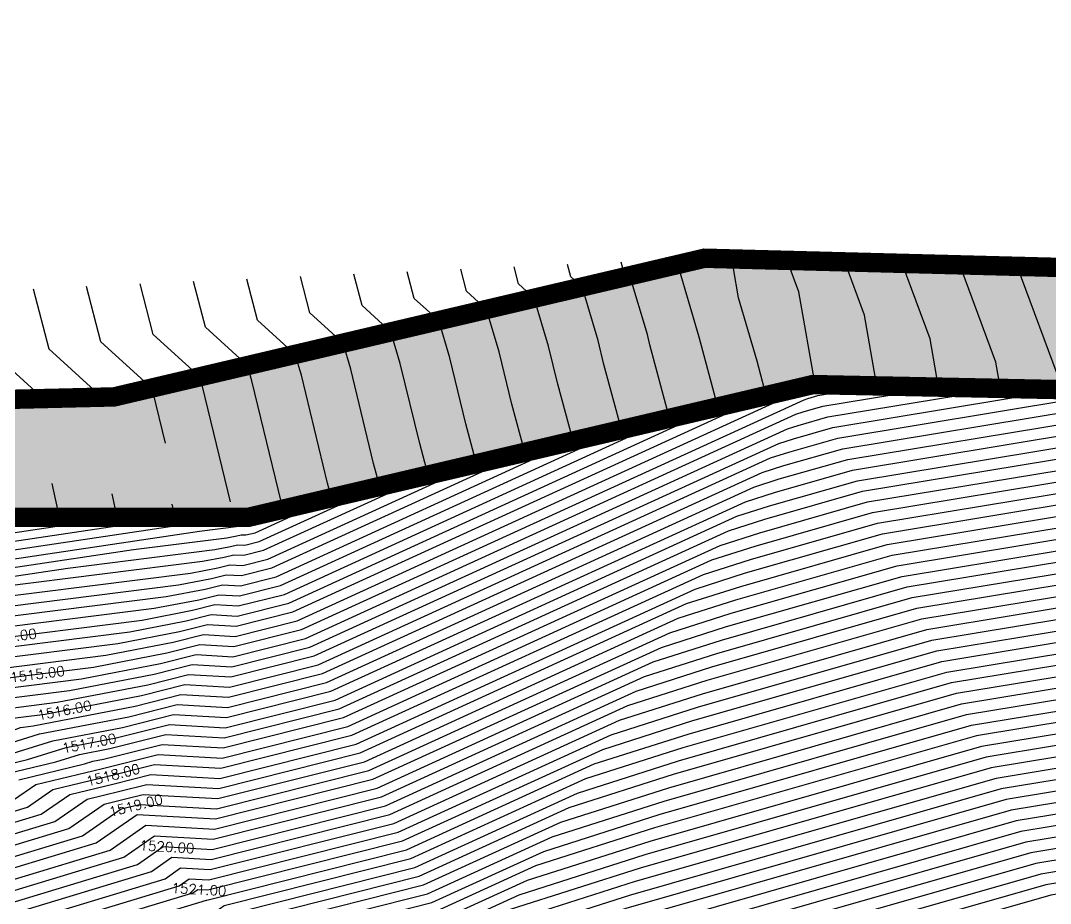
# Model space of a CAD drawing. Header units: metres. Extents: x 1097510 to 2158594, y 877039 to 1751652.
# Drawn here: x 1097681.96 to 1097708.49, y 877191.55 to 877214.29 of the extents above; entities that cross this region are included whole.
import ezdxf

# ---------------------------------------------------------------- set-up
doc = ezdxf.new("R2010")
doc.units = ezdxf.units.M
doc.header["$XCLIPFRAME"] = 0
doc.linetypes.add('DASHED', pattern=[0.75, 0.5, -0.25])
for name, color, linetype in [('C-TOPO-MAJR', 9, 'Continuous'), ('C-TOPO-MINR', 8, 'Continuous'), ('C-TOPO-TEXT', 7, 'Continuous'), ('Foto Dron', 7, 'Continuous')]:
    doc.layers.add(name, color=color, linetype=linetype)
doc.styles.get("Standard").update_dxf_attribs({"font": 'simplex.shx'})
picture_1 = doc.add_image_def('image1.tif', size_in_pixel=(3465, 4096))

# ---------------------------------------------------------------- blocks, each defined once
blk = doc.blocks.new('*U63')
at = {"layer": 'C-TOPO-MAJR', "color": 7, "linetype": 'Continuous', "lineweight": -3, "true_color": 0xf0f0f0, "char_height": 0.254, "attachment_point": 5}
for s, insert, rotation in [('1514.00', (1097681.674, 877198.42, 1514), 7.189), ('1515.00', (1097682.396, 877197.457, 1515), 7.189), ('1516.00', (1097683.095, 877196.526, 1516), 10.9436), ('1517.00', (1097683.731, 877195.679, 1517), 10.9436), ('1518.00', (1097684.345, 877194.861, 1518), 14.0892), ('1519.00', (1097684.933, 877194.077, 1519), 14.0892), ('1520.00', (1097685.735, 877193.009, 1520), 356.7701), ('1521.00', (1097686.559, 877191.911, 1521), 356.7701)]:
    blk.add_mtext(s, dxfattribs=dict(at, insert=insert, rotation=rotation))

msp = doc.modelspace()

# ---------------------------------------------------------------- hatches: boundary and pattern name
at = {"transparency": 33554602}
h = msp.add_hatch(dxfattribs=at)
h.set_pattern_fill('AR-CONC', color=9, scale=0.01)
h.paths.add_polyline_path([(1097752.597, 877208.238), (1097757.845, 877212.044), (1097762.109, 877214.901), (1097765.432, 877216.837), (1097757.759, 877219.046), (1097752.07, 877217.484), (1097742.692, 877214.472), (1097730.221, 877208.152), (1097717.752, 877207.699), (1097699.58, 877208.171), (1097684.374, 877204.599), (1097671.585, 877204.296), (1097656.247, 877206.197), (1097634.311, 877207.796), (1097624.402, 877208.489), (1097612.512, 877219.361), (1097613.526, 877222.017), (1097614.217, 877223.918), (1097605.154, 877225.956), (1097599.413, 877226.657), (1097600.381, 877223.138), (1097605.528, 877219.999), (1097610.754, 877215.512), (1097615.313, 877211.011), (1097623.572, 877204.428), (1097634.053, 877203.423), (1097648.747, 877202.896), (1097665.209, 877201.516), (1097687.817, 877201.494), (1097702.372, 877204.916), (1097709.087, 877204.78), (1097724.138, 877203.189), (1097735.028, 877205.815), (1097743.406, 877209.884), (1097746.929, 877210.428), (1097748.356, 877212.762)])

# ---------------------------------------------------------------- linework, layer by layer
at = {"color": 7, "linetype": 'DASHED', "true_color": 0xf0f0f0, "const_width": 0.5, "elevation": 1540, "flags": 128}
msp.add_lwpolyline([(1097752.597, 877208.238), (1097757.845, 877212.044), (1097762.109, 877214.901), (1097765.432, 877216.837), (1097757.759, 877219.046), (1097752.07, 877217.484), (1097742.692, 877214.472), (1097730.221, 877208.152), (1097717.752, 877207.699), (1097699.58, 877208.171), (1097684.374, 877204.599), (1097671.585, 877204.296), (1097656.247, 877206.197), (1097634.311, 877207.796), (1097624.402, 877208.489), (1097612.512, 877219.361), (1097613.526, 877222.017), (1097614.217, 877223.918), (1097605.154, 877225.956), (1097599.413, 877226.657), (1097600.381, 877223.138), (1097605.528, 877219.999), (1097610.754, 877215.512), (1097615.313, 877211.011), (1097623.572, 877204.428), (1097634.053, 877203.423), (1097648.747, 877202.896), (1097665.209, 877201.516), (1097687.817, 877201.494), (1097702.372, 877204.916), (1097709.087, 877204.78), (1097724.138, 877203.189), (1097735.028, 877205.815), (1097743.406, 877209.884), (1097746.929, 877210.428), (1097748.356, 877212.762), (1097752.597, 877208.238)], dxfattribs=at)
at = {"color": 7, "true_color": 0xf0f0f0, "elevation": 1524.878, "flags": 128}
msp.add_lwpolyline([(1097634.053, 877203.423), (1097648.747, 877202.896), (1097665.209, 877201.516), (1097676.679, 877201.505), (1097687.817, 877201.494), (1097702.372, 877204.916), (1097709.087, 877204.78), (1097724.138, 877203.189), (1097735.028, 877205.815), (1097743.406, 877209.884), (1097746.929, 877210.428), (1097748.356, 877212.762), (1097752.597, 877208.238), (1097747.847, 877204.842), (1097737.529, 877193.34), (1097733.953, 877187.068), (1097729.469, 877182.53), (1097726.491, 877180.653), (1097717.986, 877167.963)], dxfattribs=at)
at = {"layer": 'C-TOPO-MAJR', "color": 32, "flags": 128}
for points, elevation in [([(1097672.714, 877187.673), (1097686.399, 877191.82), (1097686.533, 877191.913), (1097686.788, 877191.898), (1097691.797, 877193.16), (1097696.958, 877195.52), (1097699.28, 877196.261), (1097705.566, 877198.059), (1097709.946, 877198.782), (1097714.336, 877198.733), (1097720.731, 877199.731), (1097723.777, 877199.42), (1097725.676, 877199.552), (1097726.94, 877199.838), (1097728.107, 877200.566), (1097734.601, 877203.633), (1097735.568, 877204.424), (1097736.297, 877204.557), (1097738.333, 877206.649), (1097742.876, 877209.627), (1097740.528, 877212.027), (1097739.964, 877213.09), (1097739.473, 877213.598)], 1521), ([(1097674.067, 877189.251), (1097684.978, 877192.557), (1097685.638, 877193.015), (1097686.9, 877192.943), (1097691.364, 877194.068), (1097697.823, 877197.021), (1097699.774, 877197.644), (1097705.055, 877199.155), (1097709.781, 877199.935), (1097713.328, 877199.895), (1097720.486, 877201.012), (1097723.896, 877200.664), (1097725.168, 877200.752), (1097726.016, 877200.944), (1097726.797, 877201.431), (1097734.921, 877205.269), (1097735.163, 877205.467), (1097735.346, 877205.5), (1097735.855, 877206.024), (1097736.993, 877206.769), (1097736.405, 877207.37), (1097734.768, 877210.456), (1097733.343, 877211.933)], 1520), ([(1097675.421, 877190.829), (1097683.558, 877193.295), (1097684.554, 877193.985), (1097684.811, 877194.047), (1097685.025, 877194.1), (1097687.012, 877193.988), (1097690.931, 877194.975), (1097698.688, 877198.522), (1097700.268, 877199.027), (1097704.545, 877200.25), (1097709.616, 877201.087), (1097712.319, 877201.057), (1097720.241, 877202.293), (1097724.015, 877201.908), (1097724.661, 877201.953), (1097725.091, 877202.05), (1097725.487, 877202.297), (1097730.752, 877204.784), (1097729.563, 877207.615), (1097729.454, 877207.915), (1097729.287, 877208.118), (1097727.212, 877210.268)], 1519), ([(1097676.774, 877192.407), (1097682.137, 877194.032), (1097682.794, 877194.487), (1097684.223, 877194.831), (1097685.414, 877195.13), (1097687.124, 877195.033), (1097690.497, 877195.883), (1097699.553, 877200.024), (1097700.762, 877200.409), (1097704.035, 877201.346), (1097709.451, 877202.24), (1097711.31, 877202.219), (1097719.997, 877203.575), (1097724.134, 877203.152), (1097724.153, 877203.153), (1097724.166, 877203.156), (1097724.177, 877203.163), (1097724.331, 877203.235), (1097724.296, 877203.318), (1097723.314, 877206.02), (1097721.811, 877207.846), (1097721.081, 877208.603)], 1518), ([(1097671.521, 877196.296), (1097673.564, 877196.859), (1097675.279, 877197.484), (1097675.795, 877197.647), (1097676.382, 877197.752), (1097685.092, 877198.851), (1097686.388, 877199.101), (1097686.969, 877199.247), (1097687.572, 877199.213), (1097688.763, 877199.513), (1097698.683, 877204.049), (1097698.174, 877205.941), (1097698.111, 877206.202), (1097697.659, 877207.72), (1097697.482, 877207.881), (1097697.432, 877208.073)], 1514), ([(1097672.574, 877195.424), (1097674.782, 877196.033), (1097675.247, 877196.131), (1097676.865, 877196.596), (1097677.104, 877196.605), (1097677.557, 877196.776), (1097678.893, 877197.015), (1097683.843, 877197.64), (1097685.733, 877198.005), (1097686.58, 877198.218), (1097687.46, 877198.168), (1097689.197, 877198.605), (1097702.148, 877204.527), (1097702.244, 877204.558), (1097702.504, 877204.632), (1097704.021, 877204.883), (1097703.705, 877206.7), (1097703.194, 877208.077)], 1515), ([(1097673.628, 877194.553), (1097674.42, 877194.771), (1097676.177, 877195.141), (1097679.159, 877195.526), (1097679.247, 877195.529), (1097681.082, 877196.221), (1097681.403, 877196.279), (1097682.595, 877196.429), (1097685.078, 877196.909), (1097686.191, 877197.188), (1097687.348, 877197.123), (1097689.63, 877197.698), (1097701.283, 877203.026), (1097701.75, 877203.175), (1097703.014, 877203.537), (1097709.121, 877204.545), (1097709.293, 877204.543), (1097710.787, 877204.776), (1097710.151, 877205.139), (1097709.119, 877207.923)], 1516), ([(1097670.467, 877197.167), (1097672.17, 877197.636), (1097674.308, 877198.415), (1097679.78, 877199.234), (1097686.34, 877200.062), (1097687.042, 877200.197), (1097687.357, 877200.276), (1097687.684, 877200.258), (1097688.33, 877200.42), (1097693.706, 877202.878), (1097693.43, 877203.904), (1097693.018, 877205.608), (1097692.733, 877206.563), (1097692.102, 877207.136), (1097691.925, 877207.822)], 1513), ([(1097673.961, 877193.519), (1097673.969, 877193.508), (1097673.978, 877193.523), (1097673.993, 877193.478), (1097673.973, 877193.418), (1097678.128, 877193.985), (1097680.716, 877194.769), (1097681.034, 877194.989), (1097682.138, 877195.255), (1097683.136, 877195.564), (1097684.424, 877195.813), (1097685.802, 877196.159), (1097687.236, 877196.078), (1097690.064, 877196.79), (1097700.418, 877201.525), (1097701.256, 877201.792), (1097703.525, 877202.441), (1097709.286, 877203.392), (1097710.301, 877203.381), (1097719.121, 877204.757), (1097715.368, 877206.896), (1097715.044, 877207.769)], 1517), ([(1097669.414, 877198.038), (1097670.775, 877198.414), (1097672.485, 877199.037), (1097686.574, 877201.144), (1097687.589, 877201.272), (1097687.697, 877201.293), (1097687.746, 877201.306), (1097687.797, 877201.303), (1097687.896, 877201.328), (1097688.728, 877201.708), (1097688.685, 877201.867), (1097687.924, 877205.013), (1097687.807, 877205.406), (1097686.723, 877206.391), (1097686.417, 877207.571)], 1512), ([(1097674.544, 877187.06), (1097687.556, 877190.87), (1097687.821, 877191.027), (1097688.116, 877191.216), (1097692.231, 877192.253), (1097696.093, 877194.019), (1097698.786, 877194.878), (1097706.076, 877196.964), (1097710.11, 877197.63), (1097715.345, 877197.571), (1097720.975, 877198.45), (1097723.658, 877198.176), (1097726.184, 877198.352), (1097727.865, 877198.732), (1097729.417, 877199.7), (1097734.281, 877201.997), (1097735.974, 877203.381), (1097737.248, 877203.615), (1097740.81, 877207.274)], 1522), ([(1097680.91, 877207.32), (1097681.343, 877205.647), (1097682.544, 877204.556)], 1511), ([(1097742.232, 877206.816), (1097738.199, 877202.672), (1097736.379, 877202.338), (1097733.96, 877200.361), (1097730.726, 877198.834), (1097728.79, 877197.626), (1097726.691, 877197.151), (1097723.538, 877196.932), (1097721.22, 877197.168), (1097716.354, 877196.409), (1097710.275, 877196.477), (1097706.586, 877195.868), (1097698.292, 877193.495), (1097695.228, 877192.517), (1097692.664, 877191.345), (1097689.933, 877190.657), (1097689.242, 877190.215), (1097688.624, 877189.846), (1097686.027, 877189.086), (1097670.86, 877183.699)], 1523), ([(1097668.36, 877198.91), (1097669.38, 877199.191), (1097670.662, 877199.658), (1097682.966, 877201.499), (1097682.777, 877202.364)], 1511), ([(1097739.15, 877201.729), (1097736.784, 877201.295), (1097733.64, 877198.726), (1097732.036, 877197.968), (1097729.715, 877196.52), (1097727.199, 877195.951), (1097723.419, 877195.687), (1097721.465, 877195.887), (1097717.362, 877195.247), (1097710.44, 877195.325), (1097707.097, 877194.773), (1097697.799, 877192.112), (1097694.363, 877191.016), (1097693.098, 877190.438), (1097691.75, 877190.098), (1097690.664, 877189.403), (1097690.557, 877189.339), (1097689.731, 877188.987), (1097688.226, 877187.739), (1097688.026, 877187.701), (1097670.745, 877181.201)], 1524), ([(1097736.353, 877191.278), (1097734.337, 877192.07), (1097734.334, 877192.076), (1097734.318, 877192.097), (1097734.292, 877192.095), (1097731.725, 877194.408), (1097731.565, 877194.308), (1097728.214, 877193.551), (1097723.181, 877193.199), (1097721.954, 877193.325), (1097719.38, 877192.923), (1097710.77, 877193.02), (1097708.117, 877192.582), (1097696.811, 877189.347), (1097694.437, 877188.59), (1097694.347, 877188.532), (1097693.521, 877188.085), (1097692.969, 877187.796), (1097692.691, 877187.636), (1097691.958, 877187.324), (1097686.932, 877183.158), (1097686.263, 877183.029), (1097672.865, 877177.99)], 1526), ([(1097710.605, 877194.172), (1097707.607, 877193.677), (1097697.305, 877190.729), (1097693.543, 877189.53), (1097693.4, 877189.438), (1097692.092, 877188.73), (1097691.84, 877188.598), (1097691.713, 877188.526), (1097690.845, 877188.155), (1097687.579, 877185.449), (1097687.145, 877185.365), (1097671.805, 877179.596)], 1525)]:
    msp.add_lwpolyline(points, dxfattribs=dict(at, elevation=elevation))
at = {"layer": 'C-TOPO-MINR', "flags": 128}
for points, elevation in [([(1097673.052, 877188.067), (1097686.044, 877192.005), (1097686.309, 877192.188), (1097686.816, 877192.16), (1097691.689, 877193.387), (1097697.174, 877195.895), (1097699.404, 877196.607), (1097705.438, 877198.333), (1097709.904, 877199.07), (1097714.084, 877199.023), (1097720.67, 877200.051), (1097723.807, 877199.731), (1097725.549, 877199.852), (1097726.709, 877200.114), (1097727.779, 877200.782), (1097734.681, 877204.042), (1097735.467, 877204.684), (1097736.059, 877204.793), (1097737.713, 877206.493), (1097741.406, 877208.912), (1097739.497, 877210.863), (1097738.665, 877212.431), (1097737.941, 877213.182)], 1520.75), ([(1097673.39, 877188.462), (1097685.689, 877192.189), (1097686.086, 877192.464), (1097686.844, 877192.421), (1097691.581, 877193.614), (1097697.39, 877196.27), (1097699.527, 877196.952), (1097705.311, 877198.607), (1097709.863, 877199.359), (1097713.832, 877199.314), (1097720.608, 877200.372), (1097723.836, 877200.042), (1097725.422, 877200.152), (1097726.478, 877200.391), (1097727.452, 877200.998), (1097734.761, 877204.451), (1097735.366, 877204.945), (1097735.821, 877205.029), (1097737.094, 877206.336), (1097739.935, 877208.198), (1097738.466, 877209.699), (1097737.366, 877211.773), (1097736.408, 877212.765)], 1520.5), ([(1097673.729, 877188.856), (1097685.334, 877192.373), (1097685.862, 877192.739), (1097686.872, 877192.682), (1097691.472, 877193.841), (1097697.606, 877196.646), (1097699.651, 877197.298), (1097705.183, 877198.881), (1097709.822, 877199.647), (1097713.58, 877199.604), (1097720.547, 877200.692), (1097723.866, 877200.353), (1097725.295, 877200.452), (1097726.247, 877200.667), (1097727.124, 877201.215), (1097734.841, 877204.86), (1097735.265, 877205.206), (1097735.583, 877205.264), (1097736.475, 877206.18), (1097738.464, 877207.484), (1097737.436, 877208.535), (1097736.067, 877211.115), (1097734.875, 877212.349)], 1520.25), ([(1097674.406, 877189.645), (1097684.623, 877192.742), (1097685.415, 877193.29), (1097686.928, 877193.205), (1097691.256, 877194.295), (1097698.039, 877197.396), (1097699.898, 877197.989), (1097704.928, 877199.429), (1097709.739, 877200.223), (1097713.075, 877200.185), (1097720.425, 877201.333), (1097723.926, 877200.975), (1097725.042, 877201.052), (1097725.784, 877201.22), (1097726.469, 877201.648), (1097735.001, 877205.678), (1097735.062, 877205.727), (1097735.108, 877205.736), (1097735.236, 877205.868), (1097735.522, 877206.055), (1097735.374, 877206.206), (1097733.469, 877209.798), (1097731.81, 877211.517)], 1519.75), ([(1097672.59, 877190.301), (1097672.692, 877190.208), (1097672.713, 877190.144), (1097672.582, 877189.745), (1097674.744, 877190.04), (1097684.268, 877192.926), (1097685.191, 877193.565), (1097686.956, 877193.466), (1097691.147, 877194.522), (1097698.255, 877197.772), (1097700.021, 877198.335), (1097704.8, 877199.703), (1097709.698, 877200.511), (1097712.823, 877200.476), (1097720.364, 877201.653), (1097723.956, 877201.286), (1097724.915, 877201.353), (1097725.553, 877201.497), (1097726.142, 877201.864), (1097733.962, 877205.558), (1097733.553, 877206.532), (1097732.17, 877209.14), (1097730.277, 877211.1)], 1519.5), ([(1097675.082, 877190.434), (1097683.913, 877193.11), (1097684.968, 877193.841), (1097686.984, 877193.727), (1097691.039, 877194.749), (1097698.472, 877198.147), (1097700.145, 877198.681), (1097704.673, 877199.976), (1097709.657, 877200.799), (1097712.571, 877200.766), (1097720.303, 877201.973), (1097723.985, 877201.597), (1097724.788, 877201.653), (1097725.322, 877201.773), (1097725.815, 877202.081), (1097732.357, 877205.171), (1097731.332, 877207.612), (1097730.871, 877208.481), (1097728.744, 877210.684)], 1519.25), ([(1097675.759, 877191.223), (1097683.203, 877193.479), (1097684.114, 877194.11), (1097684.664, 877194.243), (1097685.122, 877194.358), (1097687.04, 877194.25), (1097690.822, 877195.202), (1097698.904, 877198.898), (1097700.392, 877199.372), (1097704.418, 877200.524), (1097709.574, 877201.376), (1097712.067, 877201.347), (1097720.18, 877202.614), (1097724.045, 877202.219), (1097724.534, 877202.253), (1097724.859, 877202.326), (1097725.16, 877202.514), (1097729.146, 877204.397), (1097728.246, 877206.541), (1097727.919, 877207.441), (1097727.418, 877208.05), (1097725.679, 877209.852)], 1518.75), ([(1097676.098, 877191.618), (1097682.847, 877193.663), (1097683.674, 877194.236), (1097684.517, 877194.439), (1097685.219, 877194.615), (1097687.068, 877194.511), (1097690.714, 877195.429), (1097699.12, 877199.273), (1097700.515, 877199.718), (1097704.29, 877200.798), (1097709.533, 877201.664), (1097711.815, 877201.638), (1097720.119, 877202.934), (1097724.075, 877202.53), (1097724.407, 877202.553), (1097724.628, 877202.603), (1097724.832, 877202.73), (1097727.541, 877204.01), (1097726.929, 877205.466), (1097726.384, 877206.967), (1097725.549, 877207.982), (1097724.146, 877209.436)], 1518.5), ([(1097676.436, 877192.012), (1097682.492, 877193.848), (1097683.234, 877194.361), (1097684.37, 877194.635), (1097685.317, 877194.872), (1097687.096, 877194.772), (1097690.605, 877195.656), (1097699.337, 877199.648), (1097700.639, 877200.064), (1097704.163, 877201.072), (1097709.492, 877201.952), (1097711.562, 877201.928), (1097720.058, 877203.254), (1097724.105, 877202.841), (1097724.28, 877202.853), (1097724.397, 877202.879), (1097724.505, 877202.947), (1097725.936, 877203.623), (1097725.613, 877204.392), (1097724.849, 877206.494), (1097723.68, 877207.914), (1097722.614, 877209.019)], 1518.25), ([(1097673.524, 877192.587), (1097673.545, 877192.559), (1097673.569, 877192.598), (1097673.609, 877192.478), (1097673.556, 877192.316), (1097677.113, 877192.801), (1097681.782, 877194.216), (1097682.354, 877194.612), (1097684.076, 877195.027), (1097685.511, 877195.387), (1097687.152, 877195.294), (1097690.389, 877196.11), (1097699.769, 877200.399), (1097700.886, 877200.755), (1097703.907, 877201.62), (1097709.409, 877202.528), (1097711.058, 877202.509), (1097719.935, 877203.895), (1097723.061, 877203.575), (1097722.366, 877203.932), (1097721.78, 877205.546), (1097719.942, 877207.779), (1097719.548, 877208.187)], 1517.75), ([(1097670.994, 877196.731), (1097672.867, 877197.248), (1097675.22, 877198.105), (1097676.383, 877198.279), (1097685.716, 877199.456), (1097686.715, 877199.649), (1097687.163, 877199.762), (1097687.628, 877199.735), (1097688.547, 877199.967), (1097696.195, 877203.464), (1097695.802, 877204.923), (1097695.564, 877205.905), (1097695.196, 877207.141), (1097694.792, 877207.508), (1097694.678, 877207.948)], 1513.5), ([(1097671.257, 877196.514), (1097673.216, 877197.053), (1097675.407, 877197.852), (1097675.57, 877197.903), (1097675.755, 877197.936), (1097685.404, 877199.153), (1097686.551, 877199.375), (1097687.066, 877199.504), (1097687.6, 877199.474), (1097688.655, 877199.74), (1097697.439, 877203.756), (1097696.988, 877205.432), (1097696.838, 877206.054), (1097696.427, 877207.43), (1097696.137, 877207.694), (1097696.055, 877208.01)], 1513.75), ([(1097671.784, 877196.078), (1097673.913, 877196.665), (1097675.151, 877197.116), (1097676.021, 877197.391), (1097677.01, 877197.568), (1097684.78, 877198.548), (1097686.224, 877198.827), (1097686.871, 877198.99), (1097687.544, 877198.952), (1097688.872, 877199.286), (1097699.928, 877204.341), (1097699.444, 877206.138), (1097699.214, 877206.924), (1097698.89, 877208.009), (1097698.827, 877208.067), (1097698.809, 877208.136)], 1514.25), ([(1097672.048, 877195.86), (1097674.262, 877196.47), (1097675.023, 877196.747), (1097676.246, 877197.134), (1097677.638, 877197.384), (1097684.467, 877198.245), (1097686.06, 877198.553), (1097686.774, 877198.732), (1097687.516, 877198.69), (1097688.98, 877199.059), (1097701.172, 877204.634), (1097700.935, 877205.516), (1097700.455, 877207.151), (1097700.324, 877207.906), (1097700.232, 877208.154)], 1514.5), ([(1097672.311, 877195.642), (1097674.61, 877196.276), (1097674.894, 877196.379), (1097675.857, 877196.684), (1097676.511, 877196.872), (1097676.568, 877196.874), (1097676.676, 877196.915), (1097678.265, 877197.2), (1097684.155, 877197.942), (1097685.897, 877198.279), (1097686.677, 877198.475), (1097687.488, 877198.429), (1097689.088, 877198.832), (1097702.364, 877204.902), (1097702.368, 877204.904), (1097702.377, 877204.906), (1097702.429, 877204.915), (1097702.014, 877207.303), (1097701.713, 877208.116)], 1514.75), ([(1097672.838, 877195.206), (1097674.691, 877195.717), (1097676.308, 877196.058), (1097677.219, 877196.32), (1097677.64, 877196.336), (1097678.438, 877196.637), (1097679.52, 877196.831), (1097683.531, 877197.337), (1097685.569, 877197.731), (1097686.483, 877197.96), (1097687.432, 877197.907), (1097689.305, 877198.379), (1097701.932, 877204.152), (1097702.121, 877204.212), (1097702.632, 877204.358), (1097705.612, 877204.85), (1097705.395, 877206.097), (1097704.676, 877208.039)], 1515.25), ([(1097673.101, 877194.989), (1097674.601, 877195.402), (1097677.368, 877195.985), (1097677.572, 877196.044), (1097678.176, 877196.067), (1097679.319, 877196.498), (1097680.148, 877196.647), (1097683.219, 877197.034), (1097685.406, 877197.457), (1097686.385, 877197.703), (1097687.404, 877197.646), (1097689.413, 877198.152), (1097701.715, 877203.777), (1097701.997, 877203.866), (1097702.759, 877204.085), (1097707.203, 877204.818), (1097707.086, 877205.494), (1097706.157, 877208)], 1515.5), ([(1097673.365, 877194.771), (1097674.511, 877195.087), (1097677.051, 877195.622), (1097678.291, 877195.782), (1097678.712, 877195.798), (1097680.201, 877196.36), (1097680.776, 877196.463), (1097682.907, 877196.732), (1097685.242, 877197.183), (1097686.288, 877197.446), (1097687.376, 877197.384), (1097689.522, 877197.925), (1097701.499, 877203.401), (1097701.874, 877203.521), (1097702.887, 877203.811), (1097708.794, 877204.786), (1097708.776, 877204.891), (1097707.638, 877207.962)], 1515.75), ([(1097669.941, 877197.603), (1097671.472, 877198.025), (1097673.397, 877198.726), (1097683.177, 877200.189), (1097686.964, 877200.667), (1097687.37, 877200.745), (1097687.552, 877200.791), (1097687.74, 877200.78), (1097688.113, 877200.874), (1097691.217, 877202.293), (1097691.057, 877202.885), (1097690.471, 877205.311), (1097690.27, 877205.984), (1097689.413, 877206.764), (1097689.171, 877207.697)], 1512.5), ([(1097670.204, 877197.385), (1097671.821, 877197.831), (1097673.853, 877198.571), (1097681.478, 877199.712), (1097686.652, 877200.364), (1097687.206, 877200.471), (1097687.454, 877200.534), (1097687.712, 877200.519), (1097688.221, 877200.647), (1097692.461, 877202.586), (1097692.244, 877203.395), (1097691.744, 877205.459), (1097691.502, 877206.273), (1097690.758, 877206.95), (1097690.548, 877207.76)], 1512.75), ([(1097670.731, 877196.949), (1097672.518, 877197.442), (1097674.764, 877198.26), (1097678.082, 877198.756), (1097686.028, 877199.759), (1097686.879, 877199.923), (1097687.26, 877200.019), (1097687.656, 877199.997), (1097688.438, 877200.194), (1097694.95, 877203.171), (1097694.616, 877204.413), (1097694.291, 877205.757), (1097693.965, 877206.852), (1097693.447, 877207.322), (1097693.301, 877207.885)], 1513.25), ([(1097673.891, 877194.335), (1097674.33, 877194.456), (1097675.302, 877194.661), (1097677.471, 877194.94), (1097679.143, 877195.168), (1097679.651, 877195.322), (1097679.713, 877195.365), (1097679.93, 877195.417), (1097681.446, 877195.887), (1097681.963, 877196.082), (1097682.031, 877196.094), (1097682.283, 877196.126), (1097684.915, 877196.635), (1097686.094, 877196.931), (1097687.32, 877196.862), (1097689.739, 877197.471), (1097701.067, 877202.651), (1097701.627, 877202.829), (1097703.142, 877203.263), (1097709.162, 877204.257), (1097709.545, 877204.252), (1097712.871, 877204.772), (1097711.455, 877205.578), (1097710.601, 877207.885)], 1516.25), ([(1097674.107, 877193.829), (1097674.111, 877193.825), (1097674.114, 877193.831), (1097674.121, 877193.812), (1097674.112, 877193.786), (1097678.466, 877194.379), (1097680.361, 877194.953), (1097680.593, 877195.114), (1097681.402, 877195.309), (1097682.793, 877195.74), (1097684.587, 877196.087), (1097685.9, 877196.416), (1097687.264, 877196.339), (1097689.955, 877197.017), (1097700.634, 877201.9), (1097701.38, 877202.138), (1097703.397, 877202.715), (1097709.244, 877203.681), (1097710.049, 877203.671), (1097717.037, 877204.762), (1097714.064, 877206.457), (1097713.563, 877207.808)], 1516.75), ([(1097674.155, 877194.117), (1097674.24, 877194.141), (1097674.428, 877194.18), (1097674.848, 877194.234), (1097678.805, 877194.774), (1097680.006, 877195.138), (1097680.153, 877195.24), (1097680.666, 877195.363), (1097682.45, 877195.916), (1097684.751, 877196.361), (1097685.997, 877196.674), (1097687.292, 877196.601), (1097689.847, 877197.244), (1097700.85, 877202.275), (1097701.503, 877202.484), (1097703.27, 877202.989), (1097709.203, 877203.969), (1097709.797, 877203.962), (1097714.954, 877204.767), (1097712.76, 877206.017), (1097712.082, 877207.846)], 1516.5), ([(1097681.283, 877188.031), (1097688.357, 877190.102), (1097688.887, 877190.418), (1097689.479, 877190.797), (1097692.556, 877191.572), (1097695.444, 877192.893), (1097698.416, 877193.841), (1097706.459, 877196.142), (1097710.234, 877196.765), (1097716.101, 877196.699), (1097721.159, 877197.489), (1097723.568, 877197.243), (1097726.564, 877197.452), (1097728.559, 877197.902), (1097730.399, 877199.05), (1097734.04, 877200.77), (1097736.277, 877202.598), (1097737.961, 877202.908), (1097742.668, 877207.743)], 1522.75), ([(1097681.474, 877194.863), (1097682.874, 877195.2), (1097683.48, 877195.388), (1097684.26, 877195.539), (1097685.705, 877195.902), (1097687.208, 877195.817), (1097690.172, 877196.564), (1097700.202, 877201.149), (1097701.133, 877201.446), (1097703.652, 877202.167), (1097709.327, 877203.104), (1097710.554, 877203.09), (1097719.813, 877204.536), (1097720.613, 877204.454), (1097719.832, 877204.855), (1097718.855, 877206.092), (1097716.672, 877207.335), (1097716.526, 877207.731)], 1517.25), ([(1097681.914, 877194.738), (1097683.61, 877195.146), (1097683.823, 877195.212), (1097684.096, 877195.265), (1097685.608, 877195.644), (1097687.18, 877195.556), (1097690.28, 877196.337), (1097699.985, 877200.774), (1097701.009, 877201.101), (1097703.78, 877201.894), (1097709.368, 877202.816), (1097710.806, 877202.8), (1097719.874, 877204.215), (1097721.837, 877204.015), (1097720.352, 877204.777), (1097720.245, 877205.072), (1097718.073, 877207.711), (1097718.016, 877207.771)], 1517.5), ([(1097669.677, 877197.821), (1097671.124, 877198.219), (1097672.941, 877198.881), (1097684.875, 877200.667), (1097687.276, 877200.97), (1097687.534, 877201.019), (1097687.649, 877201.048), (1097687.769, 877201.042), (1097688.005, 877201.101), (1097689.972, 877202.001), (1097689.871, 877202.376), (1097689.198, 877205.162), (1097689.039, 877205.695), (1097688.068, 877206.578), (1097687.794, 877207.634)], 1512.25), ([(1097671.794, 877185.92), (1097687.823, 877190.614), (1097688.176, 877190.824), (1097688.57, 877191.076), (1097692.339, 877192.026), (1097695.876, 877193.643), (1097698.663, 877194.532), (1097706.204, 877196.69), (1097710.152, 877197.342), (1097715.597, 877197.28), (1097721.037, 877198.129), (1097723.628, 877197.865), (1097726.311, 877198.052), (1097728.096, 877198.455), (1097729.744, 877199.483), (1097734.201, 877201.588), (1097736.075, 877203.12), (1097737.486, 877203.379), (1097741.429, 877207.431)], 1522.25), ([(1097676.539, 877186.976), (1097688.09, 877190.358), (1097688.531, 877190.621), (1097689.024, 877190.937), (1097692.448, 877191.799), (1097695.66, 877193.268), (1097698.539, 877194.187), (1097706.331, 877196.416), (1097710.193, 877197.054), (1097715.849, 877196.99), (1097721.098, 877197.809), (1097723.598, 877197.554), (1097726.437, 877197.752), (1097728.328, 877198.179), (1097730.071, 877199.267), (1097734.12, 877201.179), (1097736.176, 877202.859), (1097737.723, 877203.143), (1097742.048, 877207.587)], 1522.5), ([(1097682.286, 877207.383), (1097682.688, 877205.833), (1097684.054, 877204.591)], 1511.25), ([(1097685.694, 877203.409), (1097685.377, 877204.716), (1097685.344, 877204.827), (1097684.033, 877206.019), (1097683.663, 877207.446)], 1511.5), ([(1097687.368, 877201.899), (1097686.651, 877204.865), (1097686.576, 877205.116), (1097685.378, 877206.205), (1097685.04, 877207.509)], 1511.75), ([(1097678.638, 877188.592), (1097687.29, 877191.125), (1097687.465, 877191.23), (1097687.661, 877191.356), (1097692.123, 877192.48), (1097696.309, 877194.394), (1097698.91, 877195.224), (1097705.948, 877197.238), (1097710.069, 877197.918), (1097715.093, 877197.861), (1097720.914, 877198.77), (1097723.687, 877198.487), (1097726.057, 877198.652), (1097727.634, 877199.008), (1097729.089, 877199.916), (1097734.361, 877202.406), (1097735.872, 877203.641), (1097737.01, 877203.85), (1097740.19, 877207.118)], 1521.75), ([(1097672.037, 877186.884), (1097682.732, 877190.125), (1097687.023, 877191.381), (1097687.11, 877191.433), (1097687.207, 877191.496), (1097692.014, 877192.707), (1097696.525, 877194.769), (1097699.033, 877195.569), (1097705.821, 877197.512), (1097710.028, 877198.206), (1097714.841, 877198.152), (1097720.853, 877199.09), (1097723.717, 877198.798), (1097725.93, 877198.952), (1097727.403, 877199.285), (1097728.762, 877200.133), (1097734.441, 877202.815), (1097735.771, 877203.902), (1097736.772, 877204.086), (1097739.571, 877206.962)], 1521.5), ([(1097672.375, 877187.278), (1097686.754, 877191.636), (1097686.756, 877191.637), (1097686.76, 877191.637), (1097691.906, 877192.934), (1097696.741, 877195.145), (1097699.157, 877195.915), (1097705.693, 877197.785), (1097709.987, 877198.494), (1097714.588, 877198.442), (1097720.792, 877199.411), (1097723.747, 877199.109), (1097725.803, 877199.252), (1097727.172, 877199.561), (1097728.434, 877200.349), (1097734.521, 877203.224), (1097735.67, 877204.163), (1097736.535, 877204.322), (1097738.952, 877206.805)], 1521.25), ([(1097741.54, 877205.625), (1097738.437, 877202.436), (1097736.48, 877202.077), (1097733.88, 877199.952), (1097731.054, 877198.617), (1097729.021, 877197.349), (1097726.818, 877196.851), (1097723.509, 877196.62), (1097721.281, 877196.848), (1097716.606, 877196.118), (1097710.317, 877196.189), (1097706.714, 877195.594), (1097698.169, 877193.149), (1097695.011, 877192.142), (1097692.773, 877191.119), (1097690.387, 877190.517), (1097689.598, 877190.012), (1097688.997, 877189.654), (1097688.896, 877189.611), (1097688.711, 877189.457), (1097688.686, 877189.453), (1097686.196, 877188.516), (1097670.792, 877183.045)], 1523.25), ([(1097668.624, 877198.692), (1097669.729, 877198.997), (1097671.118, 877199.503), (1097684.451, 877201.497), (1097684.319, 877202.098)], 1511.25), ([(1097738.675, 877202.201), (1097736.581, 877201.816), (1097733.8, 877199.543), (1097731.381, 877198.401), (1097729.253, 877197.073), (1097726.945, 877196.551), (1097723.479, 877196.309), (1097721.343, 877196.528), (1097716.858, 877195.828), (1097710.358, 877195.901), (1097706.841, 877195.321), (1097698.046, 877192.804), (1097694.795, 877191.767), (1097692.881, 877190.892), (1097690.841, 877190.378), (1097689.953, 877189.809), (1097689.517, 877189.549), (1097689.174, 877189.403), (1097688.549, 877188.885), (1097688.466, 877188.869), (1097680.044, 877185.701)], 1523.5), ([(1097685.861, 877201.832), (1097685.935, 877201.496), (1097671.574, 877199.347), (1097670.078, 877198.802), (1097668.887, 877198.474)], 1511.5), ([(1097738.912, 877201.965), (1097736.682, 877201.555), (1097733.72, 877199.135), (1097731.709, 877198.184), (1097729.484, 877196.796), (1097727.072, 877196.251), (1097723.449, 877195.998), (1097721.404, 877196.208), (1097717.11, 877195.537), (1097710.399, 877195.613), (1097706.969, 877195.047), (1097697.922, 877192.458), (1097694.579, 877191.391), (1097692.989, 877190.665), (1097691.296, 877190.238), (1097690.308, 877189.606), (1097690.037, 877189.444), (1097689.453, 877189.195), (1097688.388, 877188.312), (1097688.246, 877188.285), (1097673.893, 877182.886)], 1523.75), ([(1097687.404, 877201.565), (1097687.419, 877201.494), (1097672.029, 877199.192), (1097670.426, 877198.608), (1097669.15, 877198.256)], 1511.75), ([(1097737.2, 877192.764), (1097736.637, 877192.985), (1097736.436, 877193.414), (1097735.432, 877194.738), (1097733.816, 877194.566), (1097732.512, 877195.74), (1097731.102, 877194.861), (1097727.96, 877194.151), (1097723.24, 877193.821), (1097721.832, 877193.965), (1097718.875, 877193.504), (1097710.688, 877193.596), (1097707.862, 877193.13), (1097697.058, 877190.038), (1097693.99, 877189.06), (1097693.873, 877188.985), (1097692.807, 877188.408), (1097692.404, 877188.197), (1097692.202, 877188.081), (1097691.402, 877187.74), (1097687.256, 877184.303), (1097686.704, 877184.197), (1097672.335, 877178.793)], 1525.5), ([(1097710.482, 877195.037), (1097707.224, 877194.499), (1097697.675, 877191.767), (1097694.146, 877190.641), (1097693.206, 877190.211), (1097692.204, 877189.959), (1097691.179, 877189.302), (1097691.162, 877189.291), (1097691.02, 877189.214), (1097690.993, 877189.2), (1097690.98, 877189.193), (1097690.01, 877188.779), (1097688.064, 877187.167), (1097687.805, 877187.117), (1097671.01, 877180.8)], 1524.25), ([(1097736.777, 877192.021), (1097735.487, 877192.527), (1097735.385, 877192.745), (1097734.875, 877193.418), (1097734.054, 877193.33), (1097732.119, 877195.074), (1097731.334, 877194.584), (1097728.087, 877193.851), (1097723.211, 877193.51), (1097721.893, 877193.645), (1097719.128, 877193.213), (1097710.729, 877193.308), (1097707.99, 877192.856), (1097696.934, 877189.692), (1097694.214, 877188.825), (1097694.11, 877188.758), (1097693.164, 877188.246), (1097692.686, 877187.996), (1097692.446, 877187.858), (1097691.68, 877187.532), (1097687.094, 877183.731), (1097686.484, 877183.613), (1097672.6, 877178.391)], 1525.75), ([(1097710.523, 877194.749), (1097707.352, 877194.225), (1097697.552, 877191.421), (1097693.93, 877190.266), (1097693.315, 877189.984), (1097692.659, 877189.819), (1097691.987, 877189.389), (1097691.922, 877189.347), (1097691.377, 877189.053), (1097691.275, 877189), (1097691.224, 877188.97), (1097690.288, 877188.571), (1097687.903, 877186.594), (1097687.585, 877186.533), (1097671.275, 877180.398)], 1524.5), ([(1097710.564, 877194.46), (1097707.479, 877193.951), (1097697.428, 877191.075), (1097693.714, 877189.89), (1097693.423, 877189.757), (1097693.113, 877189.679), (1097692.796, 877189.476), (1097692.682, 877189.404), (1097691.735, 877188.892), (1097691.558, 877188.799), (1097691.469, 877188.748), (1097690.566, 877188.363), (1097687.741, 877186.021), (1097687.365, 877185.949), (1097671.54, 877179.997)], 1524.75), ([(1097710.647, 877193.884), (1097707.734, 877193.403), (1097697.181, 877190.384), (1097693.767, 877189.295), (1097693.637, 877189.211), (1097692.449, 877188.569), (1097692.122, 877188.398), (1097691.958, 877188.303), (1097691.123, 877187.948), (1097687.417, 877184.876), (1097686.924, 877184.781), (1097672.07, 877179.194)], 1525.25), ([(1097735.93, 877190.535), (1097734.24, 877191.198), (1097733.983, 877191.49), (1097733.8, 877191.38), (1097731.785, 877193.22), (1097731.185, 877193.893), (1097728.341, 877193.25), (1097723.151, 877192.888), (1097722.015, 877193.004), (1097719.632, 877192.632), (1097710.812, 877192.732), (1097708.245, 877192.308), (1097696.687, 877189.001), (1097694.661, 877188.354), (1097694.584, 877188.305), (1097693.879, 877187.924), (1097693.251, 877187.595), (1097692.935, 877187.414), (1097692.237, 877187.116), (1097686.771, 877182.585), (1097686.043, 877182.445), (1097673.13, 877177.589)], 1526.25), ([(1097735.506, 877189.793), (1097734.179, 877190.314), (1097733.655, 877190.906), (1097733.283, 877190.683), (1097732.001, 877191.854), (1097730.594, 877193.431), (1097728.468, 877192.95), (1097723.121, 877192.577), (1097722.077, 877192.684), (1097719.884, 877192.342), (1097710.853, 877192.444), (1097708.372, 877192.034), (1097696.564, 877188.655), (1097694.884, 877188.119), (1097694.82, 877188.079), (1097694.236, 877187.763), (1097693.533, 877187.394), (1097693.18, 877187.191), (1097692.515, 877186.908), (1097686.609, 877182.013), (1097685.823, 877181.862), (1097673.395, 877177.187), (1097673.167, 877176.922), (1097672.731, 877176.571)], 1526.5), ([(1097735.083, 877189.05), (1097734.117, 877189.429), (1097733.327, 877190.322), (1097732.766, 877189.986), (1097732.217, 877190.487), (1097730.004, 877192.969), (1097728.595, 877192.65), (1097723.091, 877192.266), (1097722.138, 877192.364), (1097720.136, 877192.051), (1097710.894, 877192.155), (1097708.5, 877191.76), (1097696.44, 877188.31), (1097695.108, 877187.884), (1097695.057, 877187.852), (1097694.594, 877187.601), (1097693.815, 877187.194), (1097693.424, 877186.969), (1097692.793, 877186.7), (1097686.447, 877181.44), (1097685.603, 877181.278), (1097673.66, 877176.786)], 1526.75)]:
    msp.add_lwpolyline(points, dxfattribs=dict(at, elevation=elevation))

# ---------------------------------------------------------------- block references
at = {"layer": 'C-TOPO-TEXT', "color": 7, "linetype": 'Continuous', "lineweight": -3, "true_color": 0xf0f0f0}
msp.add_blockref('*U63', (0, 0), dxfattribs=at)

# ---------------------------------------------------------------- pictures from other files: only their frames are drawn
at = {"layer": 'Foto Dron'}
image = msp.add_image(picture_1, insert=(1097491.044, 876888.864, 3067.918), size_in_units=(372.621, 440.477), dxfattribs=at)
image.set_boundary_path([(174.536, 772.878), (2798.816, 2703.625)])
image.dxf.flags = 15

doc.saveas('drawing.dxf')
